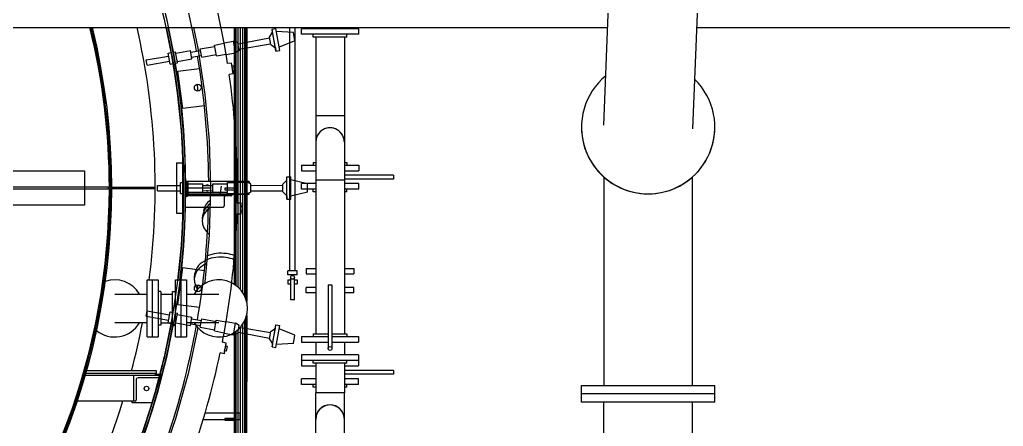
# Model space of a CAD drawing. Header units: metres. Extents: x 0 to 63075, y 0 to 44550.
# Drawn here: x 55719 to 56310, y 38876 to 39120 of the extents above; entities that cross this region are included whole.
import ezdxf

# ---------------------------------------------------------------- set-up
doc = ezdxf.new("R2010")
doc.units = ezdxf.units.M
doc.header["$LTSCALE"] = 75
for name, color, linetype in [('GSB', 7, 'Continuous'), ('ML6', 1, 'Continuous'), ('SDM', 7, 'Continuous'), ('SL1', 8, 'Continuous')]:
    doc.layers.add(name, color=color, linetype=linetype)
doc.styles.add('ROMANS', font='ROMANS.SHX')
doc.dimstyles.new('75___1-75', dxfattribs={"dimscale": 75, "dimtxt": 2.5, "dimasz": 2, "dimexe": 1.5, "dimexo": 1, "dimgap": 0.5, "dimtad": 1, "dimdec": 0, "dimzin": 12, "dimtxsty": 'ROMANS', "dimcen": 0, "dimclrd": 256, "dimclre": 256, "dimclrt": 3, "dimazin": 3, "dimtfac": 1, "dimtdec": 0, "dimtmove": 0, "dimatfit": 0, "dimfxl": 1, "dimlwd": -1, "dimlwe": -1, "dimarcsym": 0})

# ---------------------------------------------------------------- blocks, each defined once
blk = doc.blocks.new('A$C6bae614f')
at = {"layer": 'SL1'}
for p, q in [((387542.2, 34904.8), (387583.5, 35937.3)), ((387938.8, 35923.1), (387897.5, 34890.6)), ((371508.3, 35296), (387557.8, 35295.5)), ((385901.7, 35295.5), (385919.3, 35213.5)), ((386065.7, 34268.5), (386065.7, 35295.5)), ((386067.5, 34267.3), (386067.6, 35295.5)), ((386072.8, 34263.5), (386072.8, 35295.5)), ((386080.7, 34256.9), (386080.8, 35295.5)), ((386090.1, 34247.3), (386090.1, 35295.5)), ((386099.4, 34234.9), (386099.4, 35295.5)), ((386107.3, 34220.6), (386107.3, 35295.5)), ((386112.6, 34207), (386112.6, 35295.5)), ((386114.5, 35295.5), (386114.5, 34200.5)), ((386216, 35289), (386231.5, 35291.7)), ((386231.4, 35201.4), (386216, 35289)), ((386218.1, 35276.5), (386216, 35289)), ((386247, 35204.2), (386231.5, 35291.7)), ((386287.3, 34322.8), (386287.3, 35295.5)), ((386308.6, 34322.8), (386308.6, 35295.5)), ((386333.7, 35295.5), (386333.7, 35292.4)), ((386333.7, 35292.4), (386562.3, 35292.4)), ((386562.3, 35290.8), (386333.7, 35290.8)), ((386333.7, 35268.4), (386333.7, 35290.8)), ((386562.3, 35295.5), (386562.3, 35292.4)), ((386562.3, 35268.4), (386562.3, 35290.8)), ((387913.7, 35295.5), (407404.5, 35294.8)), ((386079.9, 35230.7), (386206, 35253.8)), ((386205.3, 35257.7), (386218.1, 35276.5)), ((386210.7, 35227.1), (386205.3, 35257.7)), ((386229.1, 35213.9), (386218.1, 35276.5)), ((386301.3, 35275.9), (386233.7, 35279.5)), ((386307.1, 35242.8), (386301.3, 35275.9)), ((386562.3, 35268.4), (386333.7, 35268.4)), ((386380.5, 35257.5), (386380.5, 35268.4)), ((386515.4, 35257.5), (386380.5, 35257.5)), ((386390.8, 35257.5), (386390.8, 34071.3)), ((386505.1, 35257.5), (386505.1, 34071.3)), ((386515.4, 35257.5), (386515.4, 35268.4)), ((385890.7, 35197.3), (385929.8, 35204.2)), ((385919.3, 35213.5), (385947.5, 35028.4)), ((385928.7, 35210.1), (385986.4, 35220.3)), ((385934.5, 35177.2), (385928.7, 35210.1)), ((385985.5, 35225.6), (386024.9, 35232.5)), ((385993.2, 35182.2), (385985.5, 35225.6)), ((386024.6, 35234.3), (386061.2, 35240.8)), ((386032.9, 35187.3), (386024.6, 35234.3)), ((386069.5, 35193.8), (386061.2, 35240.8)), ((386078.9, 35236.2), (386061.2, 35240.8)), ((386084.6, 35204.1), (386069.5, 35193.8)), ((386084.6, 35204.1), (386078.9, 35236.2)), ((386083.6, 35209.6), (386210, 35231)), ((386210.7, 35227.1), (386229.1, 35213.9)), ((386229.1, 35213.9), (386231.4, 35201.4)), ((386231.4, 35201.4), (386247, 35204.2)), ((386307.1, 35242.8), (386244.8, 35216.4)), ((385712.5, 35165.9), (385802.5, 35181.7)), ((385716.2, 35144.9), (385712.5, 35165.9)), ((385800.5, 35193.2), (385811.2, 35195.1)), ((385808.2, 35149.3), (385800.5, 35193.2)), ((385820.6, 35196.7), (385830.5, 35198.5)), ((385838.2, 35154.6), (385830.5, 35198.5)), ((385831.5, 35193), (385889.7, 35203.3)), ((385837.3, 35160.1), (385895.5, 35170.4)), ((385895.5, 35170.4), (385889.7, 35203.3)), ((385894.4, 35176.4), (385933.5, 35183.2)), ((385934.5, 35177.2), (385992.2, 35187.4)), ((385993.2, 35182.2), (386032.6, 35189.1)), ((386032.9, 35187.3), (386069.5, 35193.8)), ((385716.2, 35144.9), (385806.2, 35160.8)), ((385808.2, 35149.3), (385818.9, 35151.2)), ((385828.3, 35152.9), (385838.2, 35154.6)), ((385839.6, 35120.5), (385925.8, 35131.8)), ((386054.3, 35153.2), (386038.5, 35151.1)), ((386060.3, 35109.9), (386054.3, 35153.2)), ((386056, 35141), (386054.3, 35153.2)), ((386062.9, 35141.9), (386056, 35141)), ((386058.6, 35122.2), (386056, 35141)), ((386065.5, 35123.2), (386062.9, 35141.9)), ((385859.2, 34971.7), (385839.6, 35120.5)), ((386060.3, 35109.9), (386044.9, 35107.8)), ((386065.5, 35123.2), (386058.6, 35122.2)), ((386058.6, 35122.2), (386060.3, 35109.9)), ((385947.5, 35028.4), (385964.4, 34842)), ((385945.4, 34983.1), (385859.2, 34971.7)), ((386505.1, 34942.4), (386390.8, 34942.4)), ((385964.4, 34842), (385970.1, 34654.9)), ((385833.4, 34753.9), (385858.8, 34753.9)), ((385833.4, 34753.9), (385833.4, 34553.9)), ((385858.8, 34553.9), (385858.8, 34753.9)), ((386333.7, 34745.2), (386390.8, 34745.2)), ((386333.7, 34745.2), (386333.7, 34722.9)), ((386380.5, 34756.2), (386380.5, 34745.2)), ((386380.5, 34756.2), (386390.8, 34756.2)), ((386505.1, 34756.2), (386515.4, 34756.2)), ((386505.1, 34745.2), (386562.3, 34745.2)), ((386515.4, 34756.2), (386515.4, 34745.2)), ((386562.3, 34745.2), (386562.3, 34722.9)), ((383162.2, 34722.2), (385465.4, 34722.1)), ((385465.4, 34722.1), (385465.4, 34585.6)), ((386275.3, 34685.6), (386275.4, 34698.3)), ((386275.4, 34609.4), (386275.4, 34698.3)), ((386275.4, 34698.3), (386291.2, 34698.3)), ((386291.2, 34609.4), (386291.2, 34698.3)), ((386333.7, 34722.9), (386390.8, 34722.9)), ((386505.1, 34722.9), (386562.3, 34722.9)), ((386702, 34704.6), (386505.1, 34704.6)), ((386702, 34704.6), (386702, 34689.6)), ((387542.1, 34698.5), (387542, 33863.6)), ((387897.6, 33863.6), (387897.7, 34698.5)), ((383170, 34658.7), (385560.6, 34658.6)), ((385560.6, 34658.6), (385560.6, 34649.1)), ((385565.3, 34656.3), (385570.1, 34656.3)), ((385575.1, 34657), (385748.6, 34657)), ((385758.2, 34643.2), (385758.2, 34664.5)), ((385758.2, 34664.5), (385849.6, 34664.5)), ((385849.6, 34631.6), (385849.6, 34676.1)), ((385849.6, 34676.1), (385860.5, 34676.1)), ((386125.1, 34679.3), (385870, 34679.3)), ((385870, 34676.1), (385880.1, 34676.1)), ((385870, 34672), (385876.4, 34672)), ((385970.1, 34653.9), (385870.1, 34653.9)), ((385880.1, 34631.6), (385880.1, 34676.1)), ((385880.1, 34670.6), (385939.2, 34670.6)), ((385939.2, 34637.2), (385939.2, 34670.6)), ((385939.2, 34664.5), (385978.8, 34664.5)), ((385956.6, 34664.5), (385957.1, 34664.6)), ((385957.1, 34664.6), (385960.1, 34665.4)), ((385960.1, 34665.4), (385961, 34664.5)), ((385970.1, 34654.9), (385970.1, 34653.9)), ((385970.1, 34653.9), (385970.1, 34652.9)), ((385978.8, 34637.2), (385978.8, 34670.6)), ((385978.8, 34670.6), (386037.4, 34670.6)), ((386008, 34623.4), (386013.3, 34661.7)), ((386026.6, 34653.2), (386026.6, 34646.8)), ((386065.7, 34653.2), (386026.6, 34653.2)), ((386037.4, 34631.8), (386037.4, 34675.9)), ((386037.4, 34675.9), (386077.4, 34675.9)), ((386077.4, 34630), (386077.4, 34677.7)), ((386077.4, 34677.7), (386114.7, 34677.7)), ((386114.7, 34630), (386114.7, 34677.7)), ((386131.3, 34670.2), (386114.7, 34677.7)), ((386125.1, 34679.3), (386125.1, 34673)), ((386131.3, 34637.5), (386131.3, 34670.2)), ((386131.3, 34664.5), (386259.4, 34665.4)), ((386259.4, 34669.4), (386275.3, 34685.6)), ((386259.4, 34638.3), (386259.4, 34669.4)), ((386275.3, 34622.1), (386275.3, 34685.6)), ((386357.2, 34670.7), (386291.2, 34685.9)), ((386390.8, 34671.3), (386333.7, 34671.3)), ((386333.7, 34649), (386333.7, 34671.3)), ((386357.2, 34637), (386357.2, 34670.7)), ((386505.1, 34685.4), (386390.8, 34685.4)), ((386702, 34689.6), (386505.1, 34689.6)), ((386562.3, 34671.3), (386505.1, 34671.3)), ((386562.3, 34649), (386562.3, 34671.3)), ((385560.6, 34649.1), (383170, 34649.2)), ((385570.1, 34651.5), (385565.3, 34651.5)), ((385748.6, 34650.7), (385575.1, 34650.7)), ((385758.2, 34643.2), (385849.6, 34643.2)), ((385849.6, 34631.6), (385860.5, 34631.6)), ((385876.2, 34619.5), (385869.9, 34619.5)), ((385876.3, 34631.6), (385880.1, 34631.6)), ((386125.1, 34628.5), (385876.3, 34628.5)), ((386052.4, 34622.1), (385876.3, 34622.1)), ((385880.1, 34637.2), (385939.2, 34637.2)), ((386037.4, 34634.8), (385880.1, 34634.8)), ((385939.2, 34643.3), (385978.8, 34643.2)), ((385953.7, 34642.3), (385952.8, 34643.2)), ((385956.7, 34643.1), (385953.7, 34642.3)), ((385957.2, 34643.2), (385956.7, 34643.1)), ((385970.1, 34652.9), (385964.4, 34465.7)), ((385978.8, 34637.2), (386037.4, 34637.2)), ((386024.5, 34616.1), (386024.5, 34582.7)), ((386026.6, 34646.8), (386065.7, 34646.8)), ((386037.4, 34631.8), (386077.4, 34631.8)), ((386055.9, 34627.1), (386055.9, 34628.5)), ((386077.4, 34630), (386114.7, 34630)), ((386131.3, 34637.5), (386114.7, 34630)), ((386125.1, 34628.5), (386125.1, 34634.7)), ((386131.3, 34643.2), (386259.4, 34642.3)), ((386259.4, 34638.3), (386275.3, 34622.1)), ((386275.3, 34622.1), (386275.4, 34609.4)), ((386357.2, 34637), (386291.2, 34621.8)), ((386390.8, 34649), (386333.7, 34649)), ((386380.5, 34638), (386380.5, 34649)), ((386390.8, 34638), (386380.5, 34638)), ((386562.3, 34649), (386505.1, 34649)), ((386515.4, 34638), (386505.1, 34638)), ((386515.4, 34638), (386515.4, 34649)), ((385465.4, 34585.6), (383162.2, 34585.7)), ((385869.1, 34577.7), (386020.9, 34577.7)), ((386092.7, 34592.7), (386076.7, 34593.4)), ((386091, 34549.1), (386092.7, 34592.7)), ((386091.5, 34561.4), (386092.2, 34580.4)), ((386092.2, 34580.4), (386092.7, 34592.7)), ((386099.2, 34580.1), (386092.2, 34580.4)), ((386098.4, 34561.2), (386099.2, 34580.1)), ((386275.4, 34609.4), (386291.2, 34609.4)), ((385833.4, 34553.9), (385858.8, 34553.9)), ((385937.5, 34530.5), (385939.7, 34546.2)), ((386091, 34549.1), (386075.5, 34549.6)), ((386091.5, 34561.4), (386091, 34549.1)), ((386098.4, 34561.2), (386091.5, 34561.4)), ((385964.4, 34465.7), (385947.5, 34279.3)), ((385839.6, 34187.3), (385859.1, 34336)), ((385859.1, 34336), (385945.3, 34324.6)), ((385905.2, 34295.7), (385907.4, 34311.4)), ((386317, 34322.8), (386278.9, 34322.8)), ((386278.9, 34306.9), (386278.9, 34322.8)), ((386317, 34306.9), (386278.9, 34306.9)), ((386294, 34303.2), (386291.8, 34306.9)), ((386301.8, 34303.2), (386304.1, 34306.9)), ((386317, 34306.9), (386317, 34322.8)), ((386352.7, 34332.4), (386352.7, 34310.1)), ((386352.7, 34332.4), (386390.8, 34332.4)), ((386352.7, 34310.1), (386390.8, 34310.1)), ((386505.1, 34332.4), (386543.2, 34332.4)), ((386505.1, 34310.1), (386543.2, 34310.1)), ((386543.2, 34332.4), (386543.2, 34310.1)), ((385716.1, 34058.2), (385716.1, 34286.8)), ((385716.1, 34286.8), (385760.8, 34286.8)), ((385738.5, 34058.2), (385738.5, 34286.8)), ((385760.8, 34286.8), (385760.8, 34058.2)), ((385829.3, 34286.8), (385874, 34286.8)), ((385829.3, 34058.2), (385829.3, 34286.8)), ((385851.6, 34286.8), (385851.6, 34058.2)), ((385874, 34286.8), (385874, 34058.2)), ((385947.5, 34279.3), (385946.3, 34271.4)), ((386278.9, 34286.6), (386290.4, 34286.6)), ((386278.9, 34286.6), (386278.9, 34270.8)), ((386278.9, 34270.8), (386290.4, 34270.8)), ((386290.4, 34206.8), (386290.4, 34296.8)), ((386305.4, 34206.8), (386305.4, 34296.8)), ((386305.4, 34286.6), (386317, 34286.6)), ((386305.4, 34270.8), (386317, 34270.8)), ((386317, 34286.6), (386317, 34270.8)), ((386440.4, 34266.2), (386455.4, 34266.2)), ((386440.4, 34266.2), (386440.4, 34012.2)), ((386455.4, 34266.2), (386455.4, 34012.2)), ((385587.5, 34229.7), (385716.1, 34229.7)), ((385771.8, 34240), (385760.8, 34240)), ((385771.8, 34240), (385771.8, 34105.1)), ((385771.8, 34229.7), (385818.3, 34229.7)), ((385818.3, 34105.1), (385818.3, 34240)), ((385818.3, 34240), (385829.3, 34240)), ((385874, 34229.7), (386002.6, 34229.6)), ((386390.8, 34256.7), (386352.7, 34256.7)), ((386352.7, 34234.4), (386352.7, 34256.7)), ((386390.8, 34234.4), (386352.7, 34234.4)), ((386543.2, 34256.7), (386505.1, 34256.7)), ((386543.2, 34234.4), (386505.1, 34234.4)), ((386543.2, 34234.4), (386543.2, 34256.7)), ((385925.8, 34175.9), (385839.6, 34187.3)), ((386305.4, 34206.8), (386290.4, 34206.8)), ((385712.5, 34141.9), (385716.2, 34162.8)), ((385712.5, 34141.9), (385802.4, 34126)), ((385716.2, 34162.8), (385806.1, 34147)), ((385800.4, 34114.6), (385808.2, 34158.4)), ((385808.2, 34158.4), (385818.9, 34156.5)), ((385828.3, 34154.8), (385838.2, 34153.1)), ((385830.5, 34109.3), (385838.2, 34153.1)), ((385837.2, 34147.6), (385895.4, 34137.4)), ((386114.5, 34144.5), (386114.4, 33532)), ((385716.1, 34115.4), (385587.5, 34115.4)), ((385771.8, 34105.1), (385760.8, 34105.1)), ((385771.8, 34115.4), (385818.3, 34115.4)), ((385800.4, 34114.6), (385811.2, 34112.7)), ((385818.3, 34105.1), (385829.3, 34105.1)), ((385820.5, 34111), (385830.5, 34109.3)), ((385831.4, 34114.7), (385889.6, 34104.5)), ((386002.6, 34115.3), (385874, 34115.4)), ((385889.6, 34104.5), (385895.4, 34137.4)), ((385890.7, 34110.5), (385929.7, 34103.5)), ((385894.4, 34131.4), (385933.4, 34124.5)), ((385928.7, 34097.6), (385934.5, 34130.5)), ((385934.5, 34130.5), (385992.2, 34120.3)), ((385985.5, 34082.2), (385993.1, 34125.5)), ((385993.1, 34125.5), (386032.5, 34118.6)), ((386024.5, 34073.4), (386032.8, 34120.4)), ((386032.8, 34120.4), (386069.5, 34114)), ((386061.2, 34066.9), (386069.5, 34114)), ((386084.6, 34103.6), (386069.5, 34114)), ((386078.9, 34071.5), (386084.6, 34103.6)), ((386099.4, 33532), (386099.4, 34110.1)), ((386107.3, 33532), (386107.3, 34124.4)), ((386112.6, 33532), (386112.6, 34138)), ((386215.9, 34018.8), (386231.4, 34106.3)), ((386229.1, 34093.8), (386231.4, 34106.3)), ((386231.4, 34106.3), (386246.9, 34103.6)), ((386231.5, 34016), (386246.9, 34103.6)), ((385919.3, 34094.3), (385880, 33911.2)), ((385919.4, 34095.2), (385919.3, 34094.3)), ((385928.7, 34097.6), (385986.4, 34087.4)), ((385985.5, 34082.2), (386024.9, 34075.2)), ((386024.5, 34073.4), (386061.2, 34066.9)), ((386078.9, 34071.5), (386061.2, 34066.9)), ((386065.6, 33532), (386065.7, 34076.5)), ((386067.5, 33532), (386067.5, 34077.7)), ((386072.8, 33532), (386072.8, 34081.5)), ((386079.9, 34077), (386205.9, 34053.9)), ((386080.7, 33532), (386080.7, 34088.1)), ((386083.6, 34098.1), (386209.9, 34076.7)), ((386090, 33532), (386090.1, 34097.7)), ((386205.2, 34050), (386210.6, 34080.6)), ((386210.6, 34080.6), (386229.1, 34093.8)), ((386218.1, 34031.2), (386229.1, 34093.8)), ((386307.1, 34064.9), (386244.8, 34091.4)), ((386301.2, 34031.8), (386307.1, 34064.9)), ((386380.5, 34071.3), (386440.4, 34071.3)), ((386380.5, 34071.3), (386380.5, 34060.4)), ((386455.4, 34071.3), (386515.4, 34071.3)), ((386515.4, 34071.3), (386515.4, 34060.4)), ((385716.1, 34058.2), (385760.8, 34058.2)), ((385829.3, 34058.2), (385874, 34058.2)), ((386033.1, 34034.1), (386017.4, 34037.5)), ((386023.8, 33991.3), (386033.1, 34034.1)), ((386030.5, 34022), (386033.1, 34034.1)), ((386205.2, 34050), (386218.1, 34031.2)), ((386218.1, 34031.2), (386215.9, 34018.8)), ((386301.2, 34031.8), (386233.7, 34028.2)), ((386333.6, 34060.4), (386440.4, 34060.4)), ((386333.6, 34060.4), (386333.6, 34038)), ((386333.6, 34038), (386440.4, 34038)), ((386390.8, 34038), (386390.8, 33986.5)), ((386455.4, 34060.4), (386562.2, 34060.4)), ((386455.4, 34038), (386562.2, 34038)), ((386505.1, 34038), (386505.1, 33986.5)), ((386562.2, 34060.4), (386562.2, 34038)), ((386023.8, 33991.3), (386008.7, 33994.6)), ((386026.4, 34003.4), (386023.8, 33991.3)), ((386026.4, 34003.4), (386030.5, 34022)), ((386033.3, 34002), (386026.4, 34003.4)), ((386037.3, 34020.5), (386030.5, 34022)), ((386033.3, 34002), (386037.3, 34020.5)), ((386215.9, 34018.8), (386231.5, 34016)), ((386562.2, 33986.5), (386333.6, 33986.5)), ((386333.6, 33986.5), (386333.6, 33942.5)), ((386562.2, 33986.5), (386562.2, 33942.5)), ((386562.2, 33964.1), (386333.6, 33964.1)), ((386380.5, 33953.2), (386380.5, 33964.1)), ((386515.4, 33953.2), (386380.5, 33953.2)), ((386390.8, 33953.2), (386390.8, 33834.4)), ((386505.1, 33953.2), (386505.1, 33834.4)), ((386515.4, 33953.2), (386515.4, 33964.1)), ((385471.7, 33913.4), (385753.4, 33913.4)), ((385753.4, 33922.9), (385474.4, 33922.9)), ((385771.7, 33909.8), (385736.7, 33794.8)), ((385748.5, 33913.4), (385748.5, 33903.8)), ((385748.5, 33909.8), (385771.7, 33909.8)), ((385753.4, 33913.4), (385753.4, 33922.9)), ((385880, 33911.2), (385829.7, 33730.9)), ((386333.6, 33942.5), (386390.8, 33942.5)), ((386505.1, 33942.5), (386562.2, 33942.5)), ((386701.9, 33924.2), (386505.1, 33924.2)), ((386701.9, 33909.2), (386505.1, 33909.2)), ((386701.9, 33924.2), (386701.9, 33909.2)), ((385764.3, 33903.8), (385469, 33903.8)), ((385662.7, 33802.2), (385662.7, 33903.8)), ((385672.3, 33886.4), (385672.3, 33806)), ((385760.5, 33894.3), (385680.1, 33894.3)), ((385764.3, 33903.8), (385764.3, 33898.1)), ((386390.8, 33890.9), (386333.6, 33890.9)), ((386333.6, 33868.6), (386333.6, 33890.9)), ((386390.8, 33868.6), (386333.6, 33868.6)), ((386380.5, 33857.6), (386380.5, 33868.6)), ((386562.2, 33890.9), (386505.1, 33890.9)), ((386562.2, 33868.6), (386505.1, 33868.6)), ((386515.4, 33857.6), (386515.4, 33868.6)), ((386562.2, 33868.6), (386562.2, 33890.9)), ((386390.8, 33857.6), (386380.5, 33857.6)), ((386390.8, 33834.4), (386390.8, 33834.4)), ((386505.1, 33834.4), (386390.8, 33834.4)), ((386390.8, 33408.1), (386390.8, 33834.4)), ((386505.1, 33834.4), (386390.8, 33834.4)), ((386515.4, 33857.6), (386505.1, 33857.6)), ((386505.1, 33834.4), (386505.1, 33834.4)), ((386505.1, 33408), (386505.1, 33834.4)), ((387453.1, 33863.6), (387986.5, 33863.6)), ((387453.1, 33797), (387453.1, 33863.6)), ((387986.5, 33830.3), (387453.1, 33830.3)), ((387986.5, 33797), (387986.5, 33863.6)), ((385668.5, 33802.2), (385437.5, 33802.2)), ((385656.7, 33794.8), (385656.7, 33802.2)), ((385736.7, 33794.8), (385656.7, 33794.8)), ((387986.5, 33797), (387453.1, 33797)), ((387542, 33522.6), (387542, 33797)), ((387897.6, 33522.6), (387897.6, 33797)), ((386088.6, 33753.9), (385948.3, 33753.9)), ((386088.6, 33728.5), (386088.6, 33753.9)), ((385829.7, 33730.9), (385768.7, 33553.9)), ((385940.8, 33728.5), (386088.6, 33728.5)), ((386026.5, 33732), (386026.5, 33725.7)), ((386065.6, 33732), (386026.5, 33732)), ((386026.5, 33725.7), (386065.6, 33725.7))]:
    blk.add_line(p, q, dxfattribs=at)
for centre, radius in [((382870.1, 34654), 3000), ((382870.1, 34654), 2990.5), ((385918.8, 35055.2), 13.5), ((386297.9, 34296.8), 7.5), ((385918.8, 34252.5), 13.5), ((386447.9, 34012.2), 7.5), ((385714.2, 33852.3), 9)]:
    blk.add_circle(centre, radius, dxfattribs=at)
for centre, radius, start, end in [((382870.1, 34654), 3092.8, 10.1952, 19.801), ((382870.1, 34654), 3207.1, 10.3916, 18.1351), ((382870.1, 34654), 2705, 319.2087, 13.7207), ((382870.1, 34654), 2695.2, 0.0487, 13.7714), ((382870.1, 34654), 2700, 0.0486, 13.7467), ((382870.1, 34654), 2878.5, 352.6719, 12.8789), ((382870.1, 34654), 2993.5, 352.9548, 12.3761), ((382870.1, 34654), 3000, 352.9702, 12.3488), ((382870.1, 34654), 3092.8, 0.4687, 9.801), ((382870.1, 34654), 3207.1, 8.918, 9.6047), ((382870.1, 34654), 3207.1, 0.4519, 8.1351), ((387719.9, 34897.3), 266.7, 129.5218, 45.9012), ((382870.1, 34654), 3075, 7.2466, 7.7497), ((386448, 34837.4), 57.1, 359.9981, 179.9981), ((386448, 34837.4), 57.2, 359.4622, 180.534), ((387719.9, 34897.3), 266.7, 179.9977, 359.9986), ((382870.1, 34654), 3006.4, 359.3423, 0.3473), ((385956.9, 34653.9), 12.4, 59.1852, 120.953), ((385956.9, 34653.9), 10.8, 80.8268, 88.7154), ((382870.1, 34654), 2695.2, 319.2131, 359.9475), ((382870.1, 34654), 2700, 319.211, 359.9476), ((385956.9, 34653.9), 12.4, 239.0425, 300.8118), ((385956.9, 34653.9), 10.8, 260.6823, 268.7154), ((382870.1, 34654), 3207.1, 358.918, 359.5444), ((382870.1, 34654), 3092.8, 350.1952, 358.5864), ((382870.1, 34654), 3207.1, 350.3916, 358.1351), ((385586.5, 34172.5), 114.3, 29.9981, 109.0337), ((386003.6, 34172.5), 114.3, 209.9981, 149.9981), ((382870.1, 34654), 3075, 352.2466, 352.7497), ((382870.1, 34654), 3000, 319.9083, 349.4572), ((385586.5, 34172.5), 114.3, 230.8649, 329.9981), ((382870.1, 34654), 2878.5, 345.287, 349.2157), ((382870.1, 34654), 2993.5, 345.6064, 349.6346), ((382870.1, 34654), 3092.8, 340.1952, 349.801), ((386003.6, 34172.4), 114.3, 209.9519, 222.5566), ((382870.1, 34654), 3207.1, 348.918, 349.6047), ((382870.1, 34654), 3207.1, 340.3916, 348.1351), ((385680.1, 33886.4), 7.87, 89.9981, 179.9981), ((385760.5, 33898.1), 3.81, 269.9981, 359.9981), ((382870.1, 34654), 2993.5, 319.9125, 344.4688), ((382870.1, 34654), 2878.5, 319.1358, 342.789), ((385668.5, 33806), 3.81, 269.9981, 359.9981), ((386447.9, 33729.4), 57.1, 359.9981, 179.9981), ((386447.9, 33729.4), 57.2, 359.4622, 180.534)]:
    blk.add_arc(centre, radius, start, end, dxfattribs=at)
for centre, major_axis, ratio, start_param, end_param in [((386028.7, 34616.1), (0, 6), 0.707107, 0, 1.570796), ((386052.4, 34627.1), (0, -5), 0.707107, 0, 1.570796), ((386050.8, 34514.9), (-113.2, 15.6), 0.707101, 5.627207, 7.090123), ((386052.9, 34530.6), (-113.2, 15.6), 0.707101, 5.649564, 6.283185), ((386055.1, 34546.2), (-113.2, 15.6), 0.707101, 5.67252, 6.283185), ((386020.9, 34582.7), (0, -5), 0.707107, 0, 1.570796), ((386020.6, 34295.8), (113.2, -15.6), 0.707101, 1.570796, 2.277919), ((386022.8, 34311.4), (113.2, -15.6), 0.707101, 1.570796, 2.286114), ((386022.8, 34311.4), (113.2, -15.6), 0.707101, 1.281074, 1.570796), ((386018.4, 34280.1), (-113.2, 15.6), 0.707101, 5.41137, 6.873731), ((386020.6, 34295.8), (-113.2, 15.6), 0.707101, 5.419511, 6.283185), ((386020.6, 34295.8), (113.2, -15.6), 0.707101, 1.260537, 1.570796)]:
    blk.add_ellipse(centre, major_axis=major_axis, ratio=ratio, start_param=start_param, end_param=end_param, dxfattribs=at)
for points, knots in [([(385869.9, 34619.4), (385869.9, 34624.2), (385870, 34629), (385870, 34633.8), (385870, 34637.8), (385870.1, 34641.8), (385870.1, 34645.7), (385870.1, 34654.4), (385870.1, 34663.3), (385870, 34672.2)], [0, 0, 0, 0, 0.270258, 0.270258, 0.270258, 0.498365, 0.498365, 0.498365, 1, 1, 1, 1]), ([(385870, 34672), (385870, 34667.2), (385870.1, 34662.4), (385870.1, 34657.7), (385870.1, 34653.6), (385870.1, 34649.6), (385870.1, 34645.7), (385870, 34637.1), (385870, 34628.1), (385869.9, 34619.3)], [0, 0, 0, 0, 0.270265, 0.270265, 0.270265, 0.498349, 0.498349, 0.498349, 1, 1, 1, 1]), ([(385876.2, 34619.5), (385876.3, 34624.2), (385876.3, 34629), (385876.4, 34633.8), (385876.4, 34637.8), (385876.4, 34641.8), (385876.4, 34645.7), (385876.4, 34654.4), (385876.4, 34663.3), (385876.4, 34672.2)], [0, 0, 0, 0, 0.270258, 0.270258, 0.270258, 0.498365, 0.498365, 0.498365, 1, 1, 1, 1]), ([(385876.4, 34672), (385876.4, 34667.2), (385876.4, 34662.4), (385876.4, 34657.7), (385876.4, 34653.6), (385876.4, 34649.7), (385876.4, 34645.7), (385876.4, 34637.1), (385876.3, 34628.1), (385876.2, 34619.3)], [0, 0, 0, 0, 0.270269, 0.270269, 0.270269, 0.498349, 0.498349, 0.498349, 1, 1, 1, 1])]:
    blk.add_open_spline(points, degree=3, knots=knots, dxfattribs=at)
blk = doc.blocks.new('zw$15D4')
at = {"layer": 'ML6', "xscale": 0.2502808837766805, "yscale": 0.2502808837766805, "zscale": 0.2502808837766805}
blk.add_blockref('A$C6bae614f', (-85544.74, -3177.34), dxfattribs=at)

msp = doc.modelspace()

# ---------------------------------------------------------------- block references
at = {"layer": 'GSB', "xscale": 0.6000000000000068, "yscale": 0.6000000000000068, "zscale": 0.6000000000000068}
msp.add_blockref('zw$15D4', (49200, 35721.63), dxfattribs=at)

# ---------------------------------------------------------------- leaders
at = {"layer": 'SDM'}
msp.add_leader([(52766.71, 37891.88), (59453.13, 42438.72), (62243.43, 42438.72)], dimstyle='75___1-75', override={"dimtad": 0}, dxfattribs=at)

doc.saveas('drawing.dxf')
